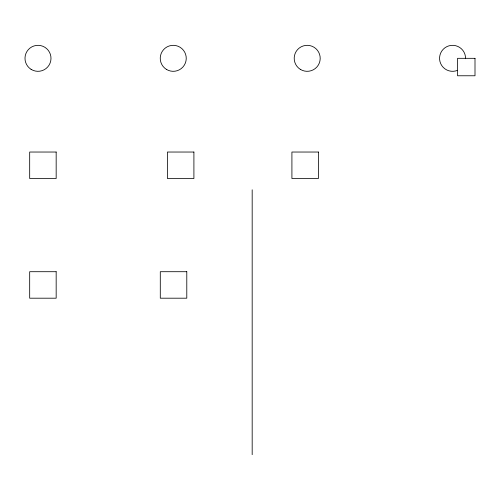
<?xml version="1.0" encoding="UTF-8"?>
<svg xmlns="http://www.w3.org/2000/svg" width="500" height="500" viewBox="0 0 500 500"><rect width="100%" height="100%" fill="white"/><g stroke="black" fill="none" stroke-linecap="round" stroke-linejoin="round"><path stroke-width="0.75" d="M252.181 189.8L252.181 454.675M457.556 70.325A13 13 0 0 1 439.975 61.575A13 13 0 0 1 451.119 45.4A13 13 0 0 1 465.556 58.719M475 58.325L457.556 58.325L457.556 75.769L475 75.769L475 58.325M56.169 152.037L29.681 152.037L29.681 178.525L56.169 178.525L56.169 152.037M193.906 152.037L167.419 152.037L167.419 178.525L193.906 178.525L193.906 152.037M318.4 152.037L291.913 152.037L291.913 178.525L318.4 178.525L318.4 152.037M56.169 271.706L29.681 271.706L29.681 298.194L56.169 298.194L56.169 271.706M186.788 271.706L160.294 271.706L160.294 298.194L186.788 298.194L186.788 271.706M31.1 69.344A13 13 0 0 0 50.987 58.781A13 13 0 0 0 31.894 46.844A13 13 0 0 0 31.1 69.344M166.35 69.344A13 13 0 0 0 186.238 58.781A13 13 0 0 0 167.144 46.844A13 13 0 0 0 166.35 69.344M300.306 69.344A13 13 0 0 0 320.194 58.781A13 13 0 0 0 301.1 46.844A13 13 0 0 0 300.306 69.344"/></g></svg>
